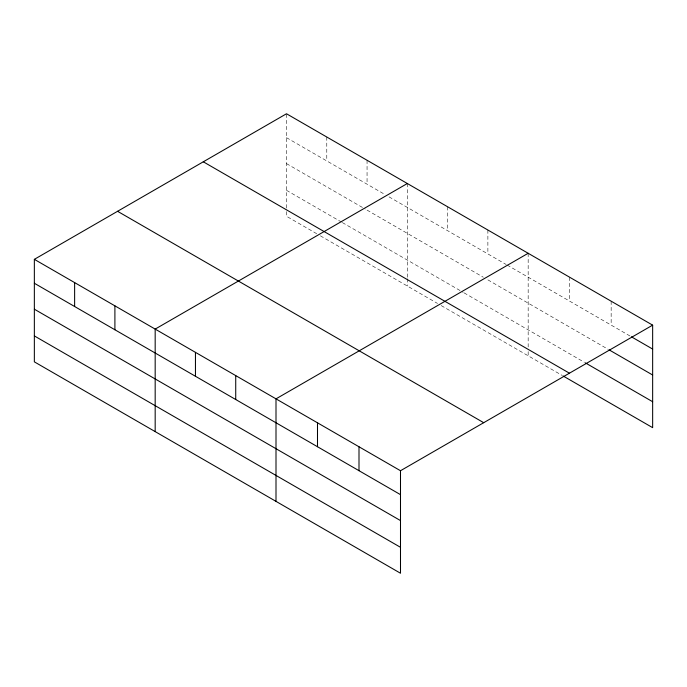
<?xml version="1.0" encoding="UTF-8"?>
<svg xmlns="http://www.w3.org/2000/svg" width="687" height="687" viewBox="0 0 687 687"><rect width="100%" height="100%" fill="white"/><g stroke="black" fill="none" stroke-linecap="round" stroke-linejoin="round"><path stroke-width="0.52" stroke-dasharray="3.44 2.58" d="M286.505 207.972L286.505 113.759M286.505 137.675L385.364 194.747M389.031 196.86L506.19 264.504M507.109 265.036L630.52 336.287M286.505 163.609L365.226 209.054M367.056 210.119L483.313 277.23M487.882 279.875L608.39 349.443M286.505 190.333L341.43 222.038M342.341 222.571L463.175 292.327M464.086 292.86L584.414 362.324M316.716 233.709L286.505 216.268L286.505 209.003M320.374 235.821L437.542 303.465M441.2 305.578L562.284 375.488M611.155 301.189L611.155 325.106M569.66 277.23L569.66 301.146M528.166 253.28L528.166 347.485M528.166 351.632L528.166 355.789M487.882 230.025L487.882 253.941M447.606 206.77L447.606 230.686M407.331 183.515L407.331 277.728M407.331 278.767L407.331 286.024M367.056 160.269L367.056 184.176M326.78 137.014L326.78 160.93"/><path stroke-width="1.03" d="M400.495 520.583L400.495 470.732L34.35 259.343L34.35 361.851L400.495 573.241L400.495 520.583L34.35 309.193M563.203 376.021L652.65 427.658L652.65 325.149L286.505 113.759L34.35 259.343M407.331 183.515L155.176 329.099L155.176 431.608M528.166 253.28L276.002 398.855L276.002 501.364M400.495 470.732L652.65 325.149M631.439 336.819L652.65 349.065M609.309 349.975L652.65 374.999M585.333 362.856L652.65 401.723M203.292 161.797L569.437 373.196M117.563 211.295L483.708 422.685M34.35 283.259L400.495 494.649M34.35 335.917L400.495 547.307M359 446.773L359 470.689M317.497 422.814L317.497 446.73M235.727 375.609L235.727 399.516M195.452 352.354L195.452 376.27M114.901 305.844L114.901 329.76M74.625 282.597L74.625 306.505"/></g></svg>
